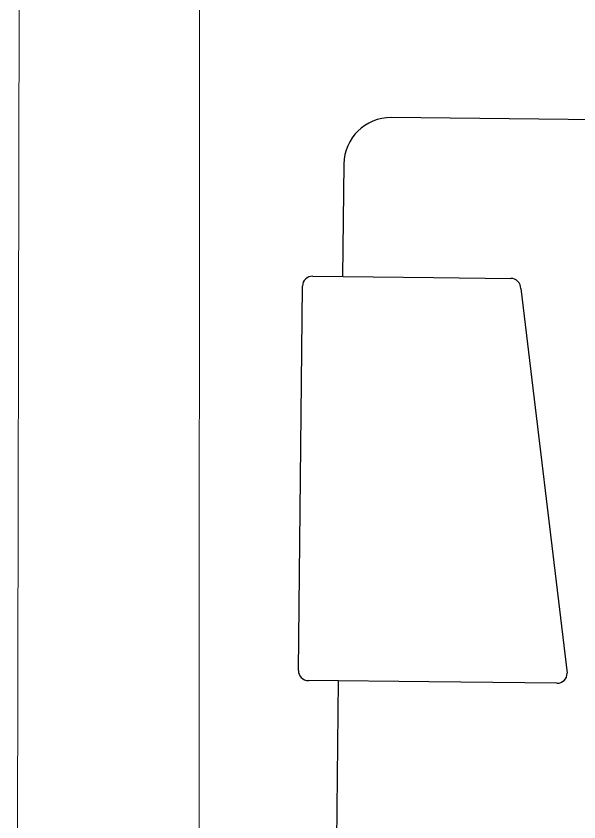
# Model space of a CAD drawing. Header units: inches. Extents: x 164.3 to 247.9, y 15.6 to 56.7.
# Drawn here: x 211.67 to 212.046, y 30.637 to 31.176 of the extents above; entities that cross this region are included whole.
import ezdxf

# ---------------------------------------------------------------- set-up
doc = ezdxf.new("R2010")
doc.units = ezdxf.units.IN
doc.header["$MEASUREMENT"] = 0
doc.layers.get('0').update_dxf_attribs({"lineweight": 0})
doc.layers.add('WALL 1 100', color=250, linetype='Continuous', lineweight=9)

msp = doc.modelspace()

# ---------------------------------------------------------------- linework, layer by layer
at = {"color": 7, "linetype": 'ByBlock', "lineweight": -2}
for p, q in [((213.1132742366021, 31.09537223575623), (211.9205615261951, 31.1082619124879)), ((211.8888351475862, 31.07721393791752), (211.8880213306585, 31.00190950525217)), ((211.8680333183433, 31.00212551621192), (211.9487711167588, 31.00125298076182)), ((211.9487711167588, 31.00125298076182), (212.0005996287721, 31.00069286870843)), ((211.8584140968118, 30.73828271253075), (211.8611931111151, 30.99543157289452)), ((212.0072935720895, 30.99385266148033), (212.0383499341498, 30.73633814133979)), ((211.9458458385448, 30.73056996985258), (211.8651080401292, 30.73144250530268)), ((211.8850960524445, 30.73122649434296), (211.8827295112396, 30.51224475930368)), ((212.0315097269217, 30.72964419802244), (211.9458458385448, 30.73056996985258))]:
    msp.add_line(p, q, dxfattribs=at)
for centre, radius, start, end in [((211.9202223241759, 31.07687473589829), 0.03138900941858967, 89.38082715108311, 179.3808271510831), ((211.8679601863879, 30.99535844093919), 0.00676747043065634, 89.38082715108311, 179.3808271510831), ((212.0005340715196, 30.99393320616895), 0.006759980429057364, 359.3173086866504, 89.44434561548533), ((211.8651811720845, 30.73820958057541), 0.00676747043065063, 179.3808271510831, 269.3808271510831), ((212.0315828588771, 30.73641127329515), 0.006767470430644921, 269.3808271510831, 359.3808271510831)]:
    msp.add_arc(centre, radius, start, end, dxfattribs=at)
at = {"layer": 'WALL 1 100', "color": 0}
for p, q in [((211.673152566183, 31.93175012301168), (211.6695227788377, 30.2340491230098)), ((211.7925429741116, 31.93175012301168), (211.7918299468171, 30.23388736575359))]:
    msp.add_line(p, q, dxfattribs=at)

doc.saveas('drawing.dxf')
